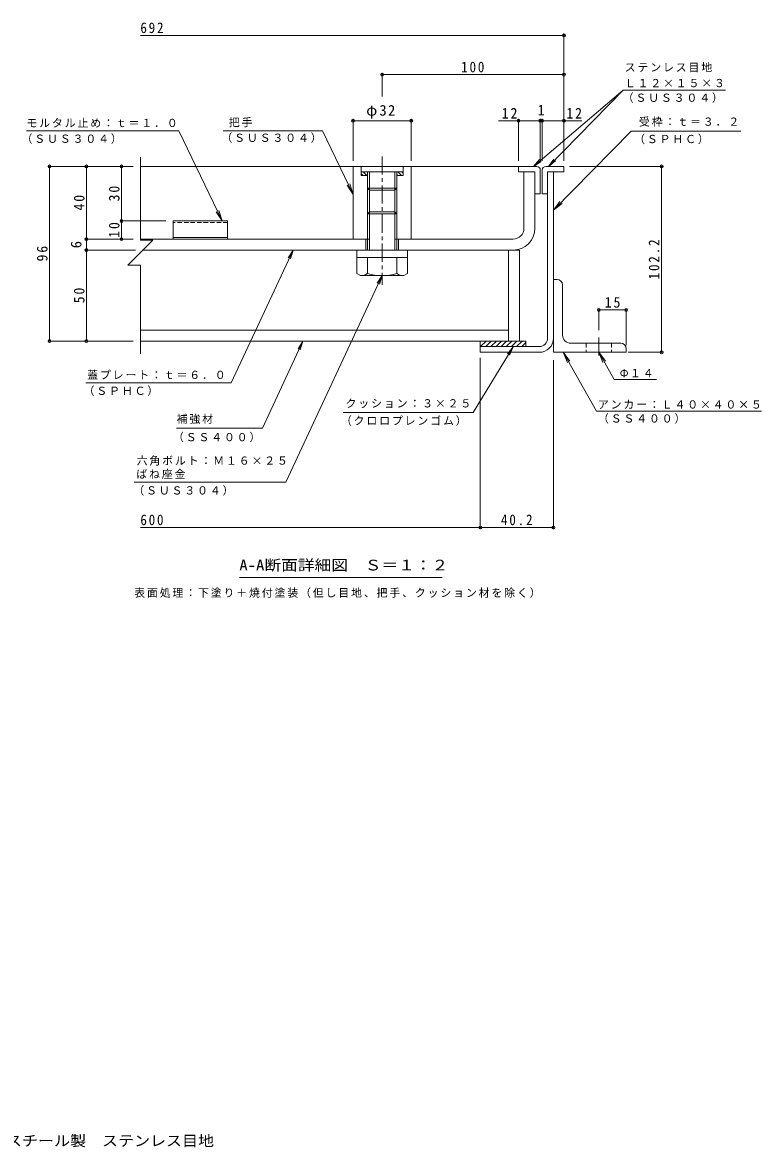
# Model space of a CAD drawing. Units: millimetres on the paper, enlarged 10 times, with parts at other scales. Extents: x -2570 to 2590, y -1962 to 1178.
# Drawn here: x 557 to 2590, y -1914 to 1178 of the extents above; entities that cross this region are included whole.
import ezdxf
from ezdxf.enums import TextEntityAlignment as Align

# ---------------------------------------------------------------- set-up
doc = ezdxf.new("R2010")
doc.units = ezdxf.units.MM
doc.header["$LTSCALE"] = 10
doc.header["$PDMODE"] = 32
doc.header["$PDSIZE"] = 8
doc.linetypes.add('CHAIN1', pattern=[8, 5, -1, 1, -1])
doc.linetypes.add('DASHED1', pattern=[1.8, 1.2, -0.6])
for name, color, linetype, lineweight in [('D-1', 2, 'Continuous', 9), ('D-2', 3, 'Continuous', 9), ('D-3', 4, 'Continuous', 9), ('D-4', 7, 'Continuous', 9), ('D-5', 7, 'Continuous', 9), ('D-6', 6, 'Continuous', 9), ('D-7', 4, 'CHAIN1', 9), ('D-8', 5, 'Continuous', 5), ('D-9', 134, 'Continuous', 5), ('D-C', 2, 'Continuous', 9), ('D-E', 3, 'Continuous', 9), ('D-F', 7, 'Continuous', 9), ('F-5_F-5ﾚｲﾔ', 7, 'Continuous', 9)]:
    doc.layers.add(name, color=color, linetype=linetype, lineweight=lineweight)
doc.styles.add('ＭＳ ゴシック', font='')
doc.styles.get('ＭＳ ゴシック').set_extended_font_data('MS Gothic')

msp = doc.modelspace()

# ---------------------------------------------------------------- linework, layer by layer
at = {"layer": 'D-1'}
for p, q in [((2001.49, 310.44), (2001.49, 767.94)), ((2017.49, 310.44), (2017.49, 767.94)), ((1816.49, 287.94), (1978.99, 287.94))]:
    msp.add_line(p, q, dxfattribs=at)
msp.add_lwpolyline([(1816.49, 287.94), (1816.49, 271.94), (1978.99, 271.94)], dxfattribs=at)
for radius in [22.5, 38.5]:
    msp.add_arc((1978.99, 310.44), radius, 270, 0, dxfattribs=at)
at = {"layer": 'D-2'}
for p, q in [((1936.49, 612.94), (1936.49, 767.94)), ((1966.49, 767.94), (1936.49, 767.94)), ((1966.49, 612.94), (1966.49, 767.94)), ((1506.49, 582.94), (881.49, 582.94)), ((1501.49, 582.94), (1501.49, 552.94)), ((1906.49, 582.94), (1586.49, 582.94)), ((1591.49, 582.94), (1591.49, 552.94)), ((888.34, 552.94), (1906.49, 552.94))]:
    msp.add_line(p, q, dxfattribs=at)
for radius in [30, 60]:
    msp.add_arc((1906.49, 612.94), radius, 270, 0, dxfattribs=at)
at = {"layer": 'D-3'}
for p, q in [((1921.49, 782.94), (881.49, 782.94)), ((1996.49, 782.94), (2046.49, 782.94)), ((1921.49, 767.94), (1966.49, 767.94)), ((1966.49, 767.94), (1966.49, 707.94)), ((1981.49, 772.94), (1981.49, 707.94)), ((1986.49, 772.94), (1986.49, 707.94)), ((2001.49, 707.94), (2001.49, 767.94)), ((1966.49, 707.94), (1981.49, 707.94)), ((2001.49, 707.94), (1986.49, 707.94)), ((971.49, 632.94), (971.49, 582.94)), ((1121.49, 632.94), (971.49, 632.94)), ((1121.49, 587.94), (971.49, 587.94))]:
    msp.add_line(p, q, dxfattribs=at)
at = {"layer": 'D-3', "linetype": 'DASHED1'}
msp.add_line((1121.49, 628.61), (971.49, 628.61), dxfattribs=at)
at = {"layer": 'D-3'}
for points in [[(1971.49, 782.94), (1921.49, 782.94), (1921.49, 767.94)], [(2046.49, 782.94), (2046.49, 767.94), (2001.49, 767.94)], [(1121.49, 632.94), (1121.49, 582.94), (971.49, 582.94)]]:
    msp.add_lwpolyline(points, dxfattribs=at)
for centre, start, end in [((1971.49, 772.94), 0, 90), ((1996.49, 772.94), 90, 180)]:
    msp.add_arc(centre, 10, start, end, dxfattribs=at)
at = {"layer": 'D-4'}
msp.add_line((1711.16, -346.91), (1153.66, -346.91), dxfattribs=at)
at = {"layer": 'D-5'}
for p, q in [((2209.35, 992.35), (1962.7, 782.94)), ((2490.81, 992.35), (2209.35, 992.35)), ((1382.44, 880.73), (1109.19, 880.73)), ((1382.44, 880.73), (1466.49, 706.09)), ((2532.58, 879.84), (2231.01, 879.84)), ((1962.7, 782.94), (1979.48, 801.47)), ((1962.7, 782.94), (1983.71, 796.49)), ((2003.62, 782.94), (2023.32, 798.33)), ((1466.49, 706.09), (1450.06, 731.2)), ((1466.49, 706.09), (1457.12, 734.59)), ((2017.49, 662.51), (2035.54, 686.47)), ((1106.75, 632.94), (1090.33, 658.04)), ((1106.75, 632.94), (1097.38, 661.44)), ((1301.44, 552.94), (1293.92, 529.1)), ((1546.49, 482.94), (1533.06, 461.85)), ((1328.7, 302.94), (1321.19, 279.1)), ((1907, 287.43), (1891.33, 267.94)), ((2044.77, 271.94), (2062.81, 247.97)), ((2044.77, 271.94), (2055.99, 244.11)), ((2136.08, 110.26), (2044.77, 271.94)), ((2142.49, 271.94), (2153.71, 244.11)), ((2142.49, 271.94), (2160.53, 247.97)), ((2184.82, 196.99), (2142.49, 271.94)), ((1131.32, 188.12), (731.65, 188.12)), ((2184.82, 196.99), (2300.96, 196.99)), ((1797.03, 106.51), (1438.89, 106.51)), ((2136.08, 110.26), (2589.86, 110.26)), ((1217.16, 63.73), (981.14, 63.73)), ((1281.73, -84.85), (864.74, -84.85))]:
    msp.add_line(p, q, dxfattribs=at)
for points in [[(2209.35, 992.35), (2003.62, 782.94), (2018.66, 802.91)], [(568.57, 880.73), (987.5, 880.73), (1106.75, 632.94)], [(2231.01, 879.84), (2017.49, 662.51), (2041.13, 680.98)], [(1131.32, 188.12), (1301.44, 552.94), (1288.01, 531.85)], [(1281.73, -84.85), (1546.49, 482.94), (1538.97, 459.09)], [(1217.16, 63.73), (1328.7, 302.94), (1315.27, 281.85)], [(1797.03, 106.51), (1907, 287.43), (1896.91, 264.55)]]:
    msp.add_lwpolyline(points, dxfattribs=at)
at = {"layer": 'D-6'}
for p, q in [((1816.49, 301.33), (1818.1, 302.94)), ((1816.49, 302.94), (1941.49, 302.94)), ((1816.49, 302.94), (1816.49, 287.94)), ((1817.24, 287.94), (1832.24, 302.94)), ((1831.38, 287.94), (1846.38, 302.94)), ((1845.53, 287.94), (1860.53, 302.94)), ((1859.67, 287.94), (1874.67, 302.94)), ((1873.81, 287.94), (1888.81, 302.94)), ((1887.95, 287.94), (1902.95, 302.94)), ((1902.09, 287.94), (1917.09, 302.94)), ((1916.24, 287.94), (1931.24, 302.94)), ((1930.38, 287.94), (1941.49, 299.05)), ((1941.49, 302.94), (1941.49, 287.94))]:
    msp.add_line(p, q, dxfattribs=at)
at = {"layer": 'D-7'}
msp.add_line((2142.49, 312.98), (2142.49, 254.52), dxfattribs=at)
at = {"layer": 'D-8'}
for p, q in [((1893.99, 552.94), (1923.99, 552.94)), ((1893.99, 552.94), (1893.99, 302.94)), ((1923.99, 552.94), (1923.99, 302.94)), ((1893.99, 302.94), (1923.99, 302.94))]:
    msp.add_line(p, q, dxfattribs=at)
at = {"layer": 'D-9'}
for p, q in [((1893.99, 552.94), (888.34, 552.94)), ((1476.99, 532.94), (1476.99, 488.57)), ((1506.49, 488.42), (1506.49, 532.94)), ((1586.49, 488.42), (1586.49, 532.94)), ((1615.99, 532.94), (1615.99, 488.42)), ((1893.99, 302.94), (1893.99, 552.94)), ((1486.53, 483.06), (1476.99, 488.57)), ((1606.49, 482.94), (1486.74, 482.94)), ((1606.49, 482.94), (1615.99, 488.42)), ((1893.99, 332.94), (881.49, 332.94)), ((1893.99, 302.94), (881.49, 302.94))]:
    msp.add_line(p, q, dxfattribs=at)
for centre, radius, start, end in [((1487.78, 517.44), 34.53, 267.86055, 302.81094), ((1546.49, 631.54), 148.6, 254.38446, 285.61554), ((1605.2, 517.44), 34.53, 237.18906, 272.13945)]:
    msp.add_arc(centre, radius, start, end, dxfattribs=at)
at = {"layer": 'D-C', "linetype": 'CHAIN1'}
msp.add_line((1546.49, 810.61), (1546.49, 457.31), dxfattribs=at)
at = {"layer": 'D-C'}
for p, q in [((1466.49, 782.94), (1486.49, 782.94)), ((1466.49, 582.94), (1466.49, 782.94)), ((1488.99, 780.44), (1486.49, 782.94)), ((1603.99, 782.94), (1488.99, 782.94)), ((1488.99, 757.94), (1488.99, 782.94)), ((1606.49, 782.94), (1603.99, 780.44)), ((1603.99, 757.94), (1603.99, 782.94)), ((1626.49, 782.94), (1606.49, 782.94)), ((1626.49, 582.94), (1626.49, 782.94)), ((1603.99, 767.94), (1488.99, 767.94)), ((1493.89, 757.94), (1488.99, 762.84)), ((1506.49, 757.94), (1488.99, 757.94)), ((1504.5, 757.94), (1494.5, 767.94)), ((1506.49, 766.55), (1505.1, 767.94)), ((1506.49, 552.94), (1506.49, 767.94)), ((1511.49, 552.94), (1511.49, 767.94)), ((1581.49, 552.94), (1581.49, 767.94)), ((1586.49, 741.72), (1586.49, 767.94)), ((1589.35, 757.94), (1586.49, 760.8)), ((1603.99, 757.94), (1586.49, 757.94)), ((1599.96, 757.94), (1589.96, 767.94)), ((1603.99, 764.51), (1600.56, 767.94)), ((1586.49, 722.94), (1506.49, 722.94)), ((1586.49, 723.21), (1581.49, 717.94)), ((1586.49, 552.94), (1586.49, 741.72)), ((1511.49, 657.94), (1506.49, 652.94)), ((1586.49, 652.94), (1506.49, 652.94)), ((1581.49, 657.94), (1511.49, 657.94)), ((1586.49, 652.94), (1581.49, 657.94)), ((1466.49, 582.94), (1511.49, 582.94)), ((1626.49, 582.94), (1581.49, 582.94))]:
    msp.add_line(p, q, dxfattribs=at)
at = {"layer": 'D-C', "color": 134, "lineweight": 5}
for p, q in [((1476.49, 552.94), (1616.49, 552.94)), ((1616.49, 552.94), (1616.49, 532.94))]:
    msp.add_line(p, q, dxfattribs=at)
at = {"layer": 'D-C'}
msp.add_lwpolyline([(1581.49, 717.94), (1511.49, 717.94), (1506.49, 722.94)], dxfattribs=at)
at = {"layer": 'D-C', "color": 134, "lineweight": 5}
msp.add_lwpolyline([(1476.49, 552.94), (1476.49, 532.94), (1616.49, 532.94)], dxfattribs=at)
at = {"layer": 'D-E'}
for p, q in [((2027.49, 471.94), (2017.49, 471.94)), ((2017.49, 271.94), (2017.49, 471.94)), ((2042.49, 319.44), (2042.49, 456.94)), ((2064.99, 296.94), (2202.49, 296.94)), ((2217.49, 281.94), (2217.49, 271.94)), ((2217.49, 271.94), (2017.49, 271.94))]:
    msp.add_line(p, q, dxfattribs=at)
at = {"layer": 'D-E', "linetype": 'DASHED1'}
for p, q in [((2107.49, 296.94), (2107.49, 271.94)), ((2177.49, 296.94), (2177.49, 271.94))]:
    msp.add_line(p, q, dxfattribs=at)
at = {"layer": 'D-E'}
for centre, radius, start, end in [((2027.49, 456.94), 15, 0, 90), ((2064.99, 319.44), 22.5, 180, 270), ((2202.49, 281.94), 15, 0, 90)]:
    msp.add_arc(centre, radius, start, end, dxfattribs=at)
at = {"layer": 'D-F'}
for p, q in [((2046.49, 797.94), (2046.49, 1147.96)), ((2046.49, 1142.96), (881.49, 1142.96)), ((1546.49, 975.23), (1546.49, 1040.14)), ((2046.49, 1035.14), (1546.49, 1035.14)), ((2046.49, 1034.96), (2046.49, 1030.14)), ((1466.49, 797.94), (1466.49, 913.51)), ((1626.49, 908.51), (1466.49, 908.51)), ((1626.49, 797.94), (1626.49, 913.51)), ((1981.49, 908.51), (1866.88, 908.51)), ((1921.49, 797.94), (1921.49, 913.51)), ((1981.49, 797.94), (1981.49, 913.51)), ((1986.49, 908.51), (1981.49, 908.51)), ((1986.49, 797.94), (1986.49, 913.51)), ((2095.73, 908.51), (1986.49, 908.51)), ((881.49, 808.38), (881.49, 580.5)), ((628.41, 782.94), (861.49, 782.94)), ((631.41, 782.94), (631.41, 302.94)), ((733.1, 582.94), (733.1, 782.94)), ((829.46, 632.94), (829.46, 782.94)), ((2061.49, 782.94), (2320.18, 782.94)), ((2315.18, 271.94), (2315.18, 782.94)), ((826.46, 632.94), (951.49, 632.94)), ((829.46, 582.94), (829.46, 632.94)), ((730.1, 582.94), (861.49, 582.94)), ((733.1, 552.94), (733.1, 582.94)), ((730.1, 552.94), (868.34, 552.94)), ((733.1, 302.94), (733.1, 552.94)), ((881.49, 511.68), (847.08, 511.68)), ((881.49, 511.68), (881.49, 267.51)), ((2142.49, 391.43), (2142.49, 332.98)), ((2142.49, 388.43), (2217.49, 388.43)), ((2217.49, 391.43), (2217.49, 291.94)), ((628.41, 302.94), (861.49, 302.94)), ((1816.49, 256.94), (1816.49, -214.54)), ((2017.49, 250.56), (2017.49, -214.54)), ((2320.18, 271.94), (2223.51, 271.94)), ((1816.49, -209.54), (881.49, -209.54)), ((2017.49, -209.54), (1816.49, -209.54))]:
    msp.add_line(p, q, dxfattribs=at)
msp.add_lwpolyline([(881.49, 580.5), (915.9, 580.5), (847.08, 511.68)], dxfattribs=at)
for p in [(2046.49, 1142.96), (1546.49, 1035.14), (2046.49, 1035.14), (1466.49, 908.51), (1626.49, 908.51), (1921.49, 908.51), (1981.49, 908.51), (1986.49, 908.51), (2046.49, 908.51), (631.41, 782.94), (733.1, 782.94), (829.46, 782.94), (2315.18, 782.94), (829.46, 632.94), (733.1, 582.94), (733.1, 552.94), (829.46, 582.94), (2142.49, 388.43), (2217.49, 388.43), (631.41, 302.94), (733.1, 302.94), (2315.18, 271.94), (1816.49, -209.54), (2017.49, -209.54)]:
    msp.add_point(p, dxfattribs=at)

# ---------------------------------------------------------------- texts
at = {"layer": 'D-4', "color": 2, "style": 'ＭＳ ゴシック', "width": 1.15}
msp.add_text('A-A断面詳細図\u3000Ｓ＝１：２', height=29.33, dxfattribs=at).set_placement((1153.66, -336.28), align=Align.BOTTOM_LEFT)
at = {"layer": 'D-4', "insert": (864.45, -403.04), "char_height": 21.99, "attachment_point": 7, "style": 'ＭＳ ゴシック'}
msp.add_mtext('\\T1.17;表面処理：下塗り＋焼付塗装（但し目地、把手、クッション材を除く）', dxfattribs=at)
at = {"layer": 'D-5', "char_height": 21.99, "attachment_point": 7, "style": 'ＭＳ ゴシック'}
for s, insert in [('\\T1.17;ステンレス目地', (2213.69, 1041.67)), ('\\T1.17;Ｌ１２×１５×３', (2213.69, 1000.34)), ('\\T1.17;（ＳＵＳ３０４）', (2207.94, 957.5)), ('\\T1.17;モルタル止め：ｔ＝１．０', (568.17, 889.74)), ('\\T1.17;把手', (1124.69, 890.57)), ('\\T1.17;受枠：ｔ＝３．２', (2252.96, 892.16)), ('\\T1.17;（ＳＵＳ３０４）', (554.61, 844.83)), ('\\T1.17;（ＳＵＳ３０４）', (1104.25, 847.5)), ('\\T1.17;（ＳＰＨＣ）', (2239.35, 844)), ('\\T1.17;蓋プレート：ｔ＝６．０', (735.17, 197.36)), ('\\T1.17;Φ１４', (2200.02, 202.95)), ('\\T1.17;（ＳＰＨＣ）', (725.12, 152)), ('\\T1.17;クッション：３×２５', (1445.86, 118.22)), ('\\T1.17;アンカー：Ｌ４０×４０×５', (2139.86, 116.22)), ('\\T1.17;補強材', (981.14, 75.21)), ('\\T1.17;（クロロプレンゴム）', (1432.9, 69.95)), ('\\T1.17;（ＳＳ４００）', (2139.86, 75.98)), ('\\T1.17;（ＳＳ４００）', (970.94, 24.69)), ('\\T1.17;六角ボルト：Ｍ１６×２５', (871.27, -39.49)), ('\\T1.17;ばね座金', (870.23, -76.21)), ('\\T1.17;（ＳＵＳ３０４）', (861.96, -121.77))]:
    msp.add_mtext(s, dxfattribs=dict(at, insert=insert))
at = {"layer": 'D-F', "color": 2, "style": 'ＭＳ ゴシック'}
msp.add_text('1', height=29.33, dxfattribs=at).set_placement((1973.99, 914.51), align=Align.BOTTOM_LEFT)
msp.add_text('6', height=29.33, rotation=90, dxfattribs=at).set_placement((728.1, 557.94), align=Align.BOTTOM_LEFT)
at = {"layer": 'D-F', "color": 2, "char_height": 29.33, "attachment_point": 7, "style": 'ＭＳ ゴシック'}
for s, insert in [('\\T1.27;\\W0.9;692', (881.49, 1148.96)), ('\\T1.27;\\W0.9;100', (1763.99, 1041.14)), ('\\T1.19;φ32', (1502.74, 914.51)), ('\\T1.27;\\W0.95;12', (1875.52, 914.51)), ('\\T1.27;\\W0.95;12', (2053.14, 914.51)), ('\\T1.27;\\W0.95;15', (2158.74, 394.43)), ('\\T1.27;\\W0.9;600', (881.49, -203.54)), ('\\T1.28;\\W0.9;40.2', (1873.24, -203.54))]:
    msp.add_mtext(s, dxfattribs=dict(at, insert=insert))
at = {"layer": 'D-F', "color": 2, "char_height": 29.33, "attachment_point": 7, "rotation": 90, "style": 'ＭＳ ゴシック'}
for s, insert in [('\\T1.27;\\W0.95;30', (824.46, 686.69)), ('\\T1.27;\\W0.95;40', (728.1, 661.69)), ('\\T1.27;\\W0.95;10', (824.46, 586.69)), ('\\T1.27;\\W0.95;96', (626.41, 521.69)), ('\\T1.28;\\W0.9;102.2', (2309.18, 472.44)), ('\\T1.27;\\W0.95;50', (728.1, 406.69))]:
    msp.add_mtext(s, dxfattribs=dict(at, insert=insert))
at = {"layer": 'F-5_F-5ﾚｲﾔ', "color": 2, "style": 'ＭＳ ゴシック', "width": 1.1}
msp.add_text('充填用（充填深さ：３０ｍｍ）\u3000屋内用\u3000一般形\u3000スチール製\u3000ステンレス目地', height=29.33, dxfattribs=at).set_placement((-500.11, -1918.5), align=Align.BOTTOM_LEFT)

doc.saveas('drawing.dxf')
